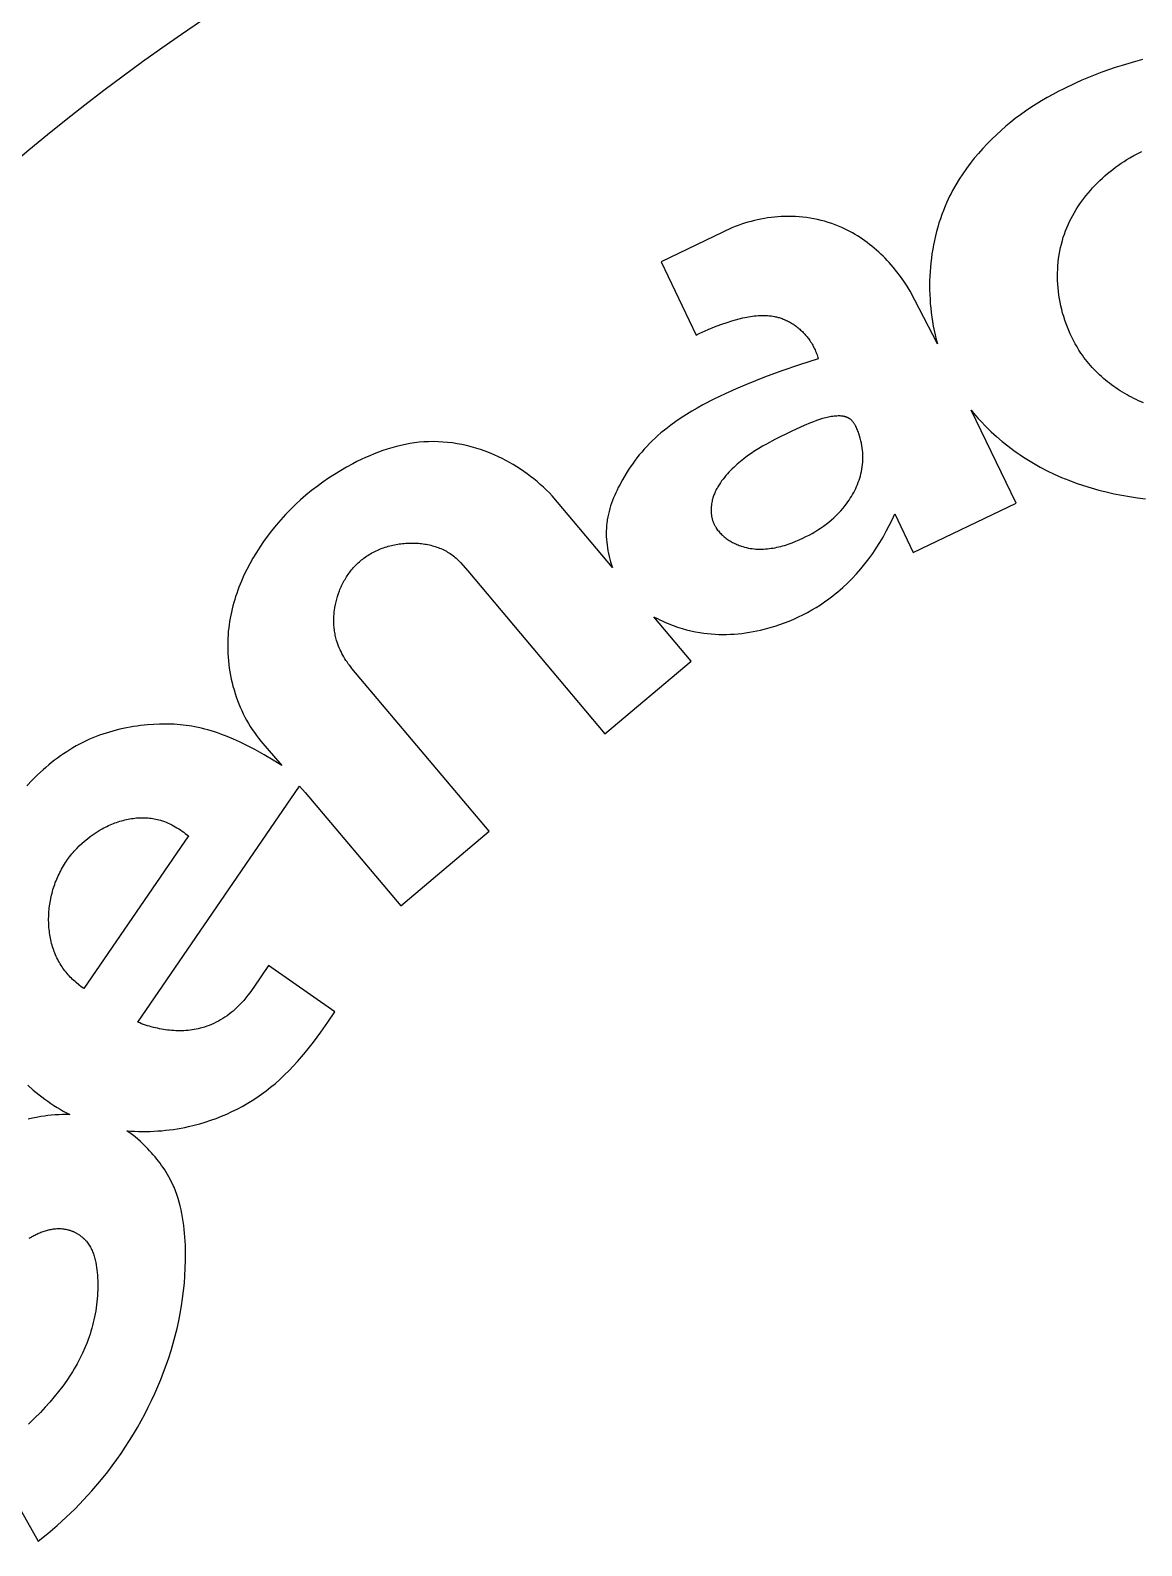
# Model space of a CAD drawing. Extents: x -2485 to -2143, y -68 to 535.
# Drawn here: x -2352.56 to -2328.76, y -15.67 to 16.78 of the extents above; entities that cross this region are included whole.
import ezdxf

# ---------------------------------------------------------------- set-up
doc = ezdxf.new("R2010")
doc.units = 0
doc.layers.add('Contorno', color=5, linetype='Continuous', true_color=0x0000ff)
doc.layers.add('Linha', color=1, linetype='Continuous')

msp = doc.modelspace()

# ---------------------------------------------------------------- linework, layer by layer
at = {"layer": 'Contorno'}
msp.add_arc((-2325.02, -18.785), 43, 90.6662, 269.3338, dxfattribs=at)
at = {"layer": 'Linha'}
for points in [[(-2328.739, 16.156), (-2328.886, 16.118), (-2329.033, 16.077), (-2329.178, 16.033), (-2329.323, 15.987), (-2329.468, 15.938), (-2329.611, 15.886), (-2329.754, 15.831), (-2329.895, 15.774), (-2330.036, 15.714), (-2330.176, 15.652), (-2330.422, 15.534), (-2330.543, 15.472), (-2330.663, 15.408), (-2330.782, 15.342), (-2330.9, 15.273), (-2331.016, 15.202), (-2331.131, 15.129), (-2331.243, 15.053), (-2331.354, 14.974), (-2331.463, 14.894), (-2331.562, 14.816), (-2331.663, 14.732), (-2331.767, 14.641), (-2331.868, 14.548), (-2331.968, 14.452), (-2332.065, 14.354), (-2332.16, 14.253), (-2332.252, 14.149), (-2332.341, 14.043), (-2332.427, 13.934), (-2332.51, 13.823), (-2332.59, 13.709), (-2332.665, 13.593), (-2332.737, 13.474), (-2332.806, 13.353), (-2332.838, 13.291), (-2332.87, 13.229), (-2332.9, 13.166), (-2332.929, 13.102), (-2332.967, 13.016), (-2333.003, 12.928), (-2333.036, 12.839), (-2333.068, 12.749), (-2333.098, 12.658), (-2333.125, 12.566), (-2333.151, 12.473), (-2333.174, 12.38), (-2333.196, 12.286), (-2333.215, 12.192), (-2333.233, 12.096), (-2333.248, 12.001), (-2333.261, 11.905), (-2333.273, 11.808), (-2333.282, 11.711), (-2333.289, 11.614), (-2333.295, 11.517), (-2333.298, 11.419), (-2333.299, 11.322), (-2333.298, 11.224), (-2333.295, 11.127), (-2333.29, 11.029), (-2333.284, 10.932), (-2333.275, 10.835), (-2333.264, 10.738), (-2333.251, 10.642), (-2333.236, 10.545), (-2333.219, 10.45), (-2333.2, 10.355), (-2333.179, 10.26), (-2333.156, 10.166), (-2333.132, 10.073), (-2333.715, 11.199), (-2333.78, 11.305), (-2333.849, 11.411), (-2333.922, 11.514), (-2333.999, 11.615), (-2334.08, 11.714), (-2334.121, 11.762), (-2334.164, 11.81), (-2334.207, 11.856), (-2334.251, 11.902), (-2334.296, 11.948), (-2334.342, 11.992), (-2334.389, 12.036), (-2334.436, 12.078), (-2334.484, 12.12), (-2334.533, 12.16), (-2334.583, 12.2), (-2334.633, 12.239), (-2334.685, 12.276), (-2334.736, 12.313), (-2334.789, 12.348), (-2334.842, 12.382), (-2334.896, 12.415), (-2334.951, 12.447), (-2335.006, 12.477), (-2335.062, 12.506), (-2335.119, 12.534), (-2335.176, 12.56), (-2335.249, 12.591), (-2335.322, 12.62), (-2335.396, 12.647), (-2335.471, 12.671), (-2335.547, 12.694), (-2335.623, 12.714), (-2335.699, 12.732), (-2335.777, 12.748), (-2335.854, 12.761), (-2335.932, 12.773), (-2336.011, 12.782), (-2336.089, 12.79), (-2336.168, 12.795), (-2336.247, 12.798), (-2336.326, 12.799), (-2336.405, 12.798), (-2336.477, 12.795), (-2336.55, 12.79), (-2336.622, 12.784), (-2336.695, 12.776), (-2336.767, 12.766), (-2336.838, 12.755), (-2336.91, 12.742), (-2336.981, 12.727), (-2337.052, 12.711), (-2337.122, 12.693), (-2337.192, 12.674), (-2337.261, 12.653), (-2337.33, 12.63), (-2337.398, 12.606), (-2337.466, 12.581), (-2337.533, 12.554), (-2339.048, 11.827), (-2338.295, 10.258), (-2338.232, 10.291), (-2338.168, 10.321), (-2338.104, 10.351), (-2338.039, 10.379), (-2337.906, 10.432), (-2337.771, 10.482), (-2337.615, 10.535), (-2337.536, 10.56), (-2337.456, 10.584), (-2337.376, 10.605), (-2337.296, 10.625), (-2337.215, 10.642), (-2337.174, 10.65), (-2337.134, 10.656), (-2337.094, 10.662), (-2337.053, 10.667), (-2337.013, 10.672), (-2336.973, 10.675), (-2336.932, 10.677), (-2336.892, 10.678), (-2336.853, 10.679), (-2336.813, 10.678), (-2336.773, 10.676), (-2336.734, 10.672), (-2336.695, 10.668), (-2336.656, 10.662), (-2336.617, 10.655), (-2336.598, 10.651), (-2336.578, 10.647), (-2336.559, 10.642), (-2336.54, 10.637), (-2336.521, 10.631), (-2336.502, 10.626), (-2336.479, 10.618), (-2336.457, 10.61), (-2336.434, 10.601), (-2336.411, 10.592), (-2336.389, 10.582), (-2336.367, 10.572), (-2336.345, 10.562), (-2336.323, 10.55), (-2336.301, 10.539), (-2336.28, 10.527), (-2336.259, 10.514), (-2336.238, 10.501), (-2336.217, 10.488), (-2336.196, 10.474), (-2336.176, 10.46), (-2336.156, 10.445), (-2336.136, 10.43), (-2336.117, 10.414), (-2336.098, 10.399), (-2336.079, 10.382), (-2336.06, 10.366), (-2336.042, 10.349), (-2336.024, 10.332), (-2336.007, 10.314), (-2335.989, 10.296), (-2335.972, 10.278), (-2335.956, 10.259), (-2335.94, 10.241), (-2335.924, 10.222), (-2335.909, 10.202), (-2335.894, 10.182), (-2335.879, 10.163), (-2335.863, 10.139), (-2335.847, 10.115), (-2335.831, 10.091), (-2335.817, 10.066), (-2335.802, 10.041), (-2335.789, 10.016), (-2335.776, 9.991), (-2335.763, 9.965), (-2335.751, 9.939), (-2335.74, 9.913), (-2335.729, 9.887), (-2335.719, 9.86), (-2335.709, 9.834), (-2335.699, 9.807), (-2335.691, 9.78), (-2335.683, 9.752), (-2336.087, 9.623), (-2336.465, 9.493), (-2336.835, 9.355), (-2337.218, 9.2), (-2337.444, 9.104), (-2337.678, 8.999), (-2337.916, 8.885), (-2338.154, 8.761), (-2338.273, 8.696), (-2338.391, 8.628), (-2338.507, 8.557), (-2338.622, 8.483), (-2338.734, 8.407), (-2338.844, 8.328), (-2338.951, 8.246), (-2339.054, 8.161), (-2339.117, 8.106), (-2339.179, 8.05), (-2339.239, 7.993), (-2339.298, 7.934), (-2339.355, 7.875), (-2339.41, 7.814), (-2339.464, 7.752), (-2339.517, 7.69), (-2339.568, 7.626), (-2339.617, 7.561), (-2339.664, 7.496), (-2339.71, 7.429), (-2339.754, 7.362), (-2339.797, 7.294), (-2339.877, 7.155), (-2339.936, 7.048), (-2339.965, 6.994), (-2339.992, 6.939), (-2340.018, 6.883), (-2340.043, 6.828), (-2340.067, 6.771), (-2340.089, 6.714), (-2340.11, 6.657), (-2340.13, 6.599), (-2340.148, 6.541), (-2340.164, 6.482), (-2340.178, 6.422), (-2340.191, 6.362), (-2340.202, 6.302), (-2340.206, 6.271), (-2340.21, 6.24), (-2340.216, 6.182), (-2340.22, 6.122), (-2340.223, 6.062), (-2340.223, 6.002), (-2340.222, 5.942), (-2340.219, 5.882), (-2340.214, 5.821), (-2340.207, 5.76), (-2340.199, 5.7), (-2340.188, 5.639), (-2340.177, 5.579), (-2340.163, 5.519), (-2340.148, 5.459), (-2340.131, 5.399), (-2340.113, 5.341), (-2340.093, 5.282), (-2341.379, 6.812), (-2341.441, 6.876), (-2341.505, 6.939), (-2341.569, 7.001), (-2341.636, 7.061), (-2341.703, 7.119), (-2341.772, 7.176), (-2341.843, 7.232), (-2341.914, 7.286), (-2341.987, 7.338), (-2342.062, 7.389), (-2342.137, 7.437), (-2342.214, 7.484), (-2342.292, 7.529), (-2342.371, 7.572), (-2342.451, 7.614), (-2342.533, 7.653), (-2342.627, 7.695), (-2342.722, 7.735), (-2342.819, 7.772), (-2342.916, 7.806), (-2343.015, 7.837), (-2343.114, 7.865), (-2343.214, 7.89), (-2343.315, 7.912), (-2343.416, 7.931), (-2343.518, 7.947), (-2343.62, 7.959), (-2343.722, 7.968), (-2343.825, 7.974), (-2343.927, 7.976), (-2344.029, 7.975), (-2344.08, 7.973), (-2344.131, 7.97), (-2344.23, 7.961), (-2344.329, 7.95), (-2344.427, 7.935), (-2344.525, 7.917), (-2344.622, 7.896), (-2344.719, 7.872), (-2344.816, 7.845), (-2344.912, 7.816), (-2345.007, 7.784), (-2345.101, 7.75), (-2345.195, 7.713), (-2345.288, 7.675), (-2345.38, 7.634), (-2345.472, 7.592), (-2345.562, 7.547), (-2345.652, 7.501), (-2345.785, 7.429), (-2345.917, 7.354), (-2346.046, 7.275), (-2346.172, 7.193), (-2346.296, 7.107), (-2346.418, 7.018), (-2346.537, 6.926), (-2346.654, 6.83), (-2346.768, 6.731), (-2346.879, 6.629), (-2346.988, 6.523), (-2347.093, 6.414), (-2347.195, 6.302), (-2347.295, 6.187), (-2347.391, 6.068), (-2347.484, 5.946), (-2347.565, 5.834), (-2347.643, 5.719), (-2347.717, 5.602), (-2347.789, 5.483), (-2347.857, 5.362), (-2347.921, 5.238), (-2347.982, 5.113), (-2348.038, 4.986), (-2348.09, 4.857), (-2348.114, 4.792), (-2348.138, 4.727), (-2348.16, 4.661), (-2348.18, 4.595), (-2348.2, 4.528), (-2348.218, 4.462), (-2348.235, 4.395), (-2348.251, 4.327), (-2348.265, 4.26), (-2348.278, 4.192), (-2348.29, 4.124), (-2348.3, 4.056), (-2348.309, 3.987), (-2348.317, 3.918), (-2348.323, 3.839), (-2348.328, 3.76), (-2348.331, 3.68), (-2348.331, 3.601), (-2348.33, 3.521), (-2348.327, 3.442), (-2348.323, 3.362), (-2348.316, 3.283), (-2348.307, 3.203), (-2348.297, 3.124), (-2348.284, 3.046), (-2348.27, 2.968), (-2348.254, 2.89), (-2348.236, 2.812), (-2348.217, 2.736), (-2348.195, 2.659), (-2348.172, 2.584), (-2348.147, 2.509), (-2348.121, 2.434), (-2348.092, 2.361), (-2348.062, 2.289), (-2348.03, 2.217), (-2347.997, 2.146), (-2347.962, 2.077), (-2347.925, 2.008), (-2347.886, 1.941), (-2347.846, 1.875), (-2347.804, 1.81), (-2347.76, 1.746), (-2347.715, 1.684), (-2347.668, 1.623), (-2347.62, 1.563), (-2347.168, 1.038), (-2347.358, 1.157), (-2347.551, 1.272), (-2347.747, 1.381), (-2347.946, 1.485), (-2348.077, 1.547), (-2348.209, 1.607), (-2348.343, 1.663), (-2348.479, 1.714), (-2348.547, 1.738), (-2348.615, 1.761), (-2348.684, 1.783), (-2348.754, 1.803), (-2348.823, 1.822), (-2348.893, 1.839), (-2348.964, 1.855), (-2349.034, 1.869), (-2349.097, 1.88), (-2349.159, 1.89), (-2349.222, 1.899), (-2349.285, 1.907), (-2349.348, 1.913), (-2349.411, 1.918), (-2349.474, 1.922), (-2349.537, 1.925), (-2349.665, 1.928), (-2349.792, 1.927), (-2349.919, 1.921), (-2350.046, 1.912), (-2350.121, 1.904), (-2350.197, 1.895), (-2350.272, 1.885), (-2350.347, 1.874), (-2350.421, 1.861), (-2350.496, 1.847), (-2350.57, 1.832), (-2350.644, 1.815), (-2350.717, 1.797), (-2350.791, 1.777), (-2350.863, 1.757), (-2350.936, 1.735), (-2351.008, 1.712), (-2351.079, 1.687), (-2351.15, 1.662), (-2351.22, 1.635), (-2351.293, 1.603), (-2351.365, 1.569), (-2351.436, 1.535), (-2351.506, 1.498), (-2351.575, 1.46), (-2351.644, 1.42), (-2351.712, 1.379), (-2351.779, 1.336), (-2351.845, 1.292), (-2351.91, 1.247), (-2351.974, 1.2), (-2352.038, 1.152), (-2352.101, 1.102), (-2352.163, 1.052), (-2352.224, 1), (-2352.284, 0.947), (-2352.402, 0.837), (-2352.517, 0.723), (-2352.629, 0.605)], [(-2328.719, 8.809), (-2328.77, 8.831), (-2328.822, 8.853), (-2328.872, 8.876), (-2328.923, 8.901), (-2328.973, 8.926), (-2329.022, 8.952), (-2329.071, 8.979), (-2329.12, 9.006), (-2329.168, 9.035), (-2329.216, 9.064), (-2329.262, 9.095), (-2329.309, 9.126), (-2329.355, 9.158), (-2329.4, 9.191), (-2329.444, 9.225), (-2329.488, 9.259), (-2329.532, 9.295), (-2329.574, 9.331), (-2329.616, 9.368), (-2329.657, 9.406), (-2329.698, 9.444), (-2329.737, 9.484), (-2329.776, 9.524), (-2329.814, 9.565), (-2329.852, 9.607), (-2329.888, 9.649), (-2329.924, 9.693), (-2329.959, 9.737), (-2329.993, 9.781), (-2330.026, 9.827), (-2330.058, 9.873), (-2330.101, 9.938), (-2330.142, 10.005), (-2330.181, 10.073), (-2330.218, 10.142), (-2330.254, 10.212), (-2330.288, 10.283), (-2330.319, 10.355), (-2330.349, 10.428), (-2330.377, 10.502), (-2330.403, 10.576), (-2330.427, 10.652), (-2330.45, 10.728), (-2330.47, 10.804), (-2330.488, 10.881), (-2330.504, 10.959), (-2330.518, 11.037), (-2330.53, 11.115), (-2330.54, 11.193), (-2330.548, 11.272), (-2330.554, 11.351), (-2330.558, 11.43), (-2330.56, 11.509), (-2330.559, 11.587), (-2330.556, 11.666), (-2330.552, 11.744), (-2330.545, 11.822), (-2330.535, 11.9), (-2330.524, 11.978), (-2330.51, 12.054), (-2330.494, 12.131), (-2330.476, 12.206), (-2330.456, 12.281), (-2330.435, 12.351), (-2330.411, 12.42), (-2330.386, 12.488), (-2330.359, 12.555), (-2330.33, 12.622), (-2330.3, 12.688), (-2330.267, 12.753), (-2330.233, 12.817), (-2330.197, 12.881), (-2330.16, 12.944), (-2330.121, 13.005), (-2330.08, 13.066), (-2330.038, 13.126), (-2329.995, 13.185), (-2329.95, 13.243), (-2329.904, 13.299), (-2329.856, 13.355), (-2329.807, 13.41), (-2329.757, 13.464), (-2329.705, 13.516), (-2329.653, 13.568), (-2329.599, 13.618), (-2329.544, 13.667), (-2329.489, 13.715), (-2329.432, 13.762), (-2329.374, 13.807), (-2329.315, 13.851), (-2329.256, 13.894), (-2329.195, 13.936), (-2329.134, 13.976), (-2329.073, 14.015), (-2329.01, 14.052), (-2328.925, 14.101), (-2328.839, 14.146), (-2328.752, 14.189)], [(-2351.983, -15.235), (-2351.789, -15.058), (-2351.6, -14.875), (-2351.417, -14.686), (-2351.239, -14.491), (-2351.067, -14.29), (-2350.901, -14.083), (-2350.803, -13.954), (-2350.707, -13.823), (-2350.614, -13.69), (-2350.523, -13.554), (-2350.434, -13.417), (-2350.348, -13.278), (-2350.265, -13.137), (-2350.185, -12.994), (-2350.107, -12.85), (-2350.032, -12.704), (-2349.961, -12.556), (-2349.892, -12.407), (-2349.826, -12.257), (-2349.763, -12.105), (-2349.703, -11.953), (-2349.647, -11.799), (-2349.594, -11.644), (-2349.544, -11.487), (-2349.498, -11.33), (-2349.455, -11.172), (-2349.416, -11.014), (-2349.38, -10.854), (-2349.348, -10.694), (-2349.32, -10.533), (-2349.296, -10.372), (-2349.275, -10.21), (-2349.259, -10.048), (-2349.246, -9.886), (-2349.238, -9.723), (-2349.233, -9.56), (-2349.233, -9.397), (-2349.237, -9.234), (-2349.246, -9.063), (-2349.253, -8.978), (-2349.261, -8.893), (-2349.271, -8.808), (-2349.282, -8.723), (-2349.295, -8.639), (-2349.31, -8.556), (-2349.328, -8.473), (-2349.347, -8.391), (-2349.368, -8.309), (-2349.392, -8.229), (-2349.419, -8.149), (-2349.448, -8.07), (-2349.479, -7.992), (-2349.496, -7.954), (-2349.513, -7.916), (-2349.538, -7.865), (-2349.564, -7.815), (-2349.591, -7.765), (-2349.62, -7.716), (-2349.649, -7.667), (-2349.68, -7.619), (-2349.712, -7.571), (-2349.745, -7.525), (-2349.779, -7.478), (-2349.813, -7.433), (-2349.849, -7.388), (-2349.886, -7.343), (-2349.924, -7.3), (-2349.963, -7.256), (-2350.002, -7.214), (-2350.043, -7.172), (-2350.093, -7.118), (-2350.145, -7.065), (-2350.199, -7.014), (-2350.254, -6.964), (-2350.311, -6.915), (-2350.369, -6.869), (-2350.398, -6.847), (-2350.428, -6.825), (-2350.459, -6.803), (-2350.49, -6.783), (-2350.407, -6.788), (-2350.324, -6.792), (-2350.241, -6.795), (-2350.158, -6.796), (-2350.075, -6.796), (-2349.991, -6.794), (-2349.908, -6.791), (-2349.825, -6.786), (-2349.742, -6.78), (-2349.66, -6.772), (-2349.577, -6.762), (-2349.494, -6.751), (-2349.412, -6.739), (-2349.33, -6.725), (-2349.248, -6.709), (-2349.167, -6.692), (-2349.047, -6.663), (-2348.929, -6.632), (-2348.811, -6.596), (-2348.695, -6.558), (-2348.579, -6.516), (-2348.465, -6.471), (-2348.352, -6.423), (-2348.24, -6.371), (-2348.13, -6.317), (-2348.022, -6.259), (-2347.915, -6.198), (-2347.81, -6.135), (-2347.707, -6.068), (-2347.606, -5.998), (-2347.507, -5.926), (-2347.411, -5.851), (-2347.309, -5.766), (-2347.209, -5.678), (-2347.112, -5.587), (-2347.017, -5.493), (-2346.925, -5.397), (-2346.835, -5.299), (-2346.747, -5.198), (-2346.661, -5.096), (-2346.578, -4.992), (-2346.496, -4.887), (-2346.337, -4.672), (-2346.185, -4.454), (-2346.037, -4.235), (-2347.46, -3.244), (-2347.771, -3.71), (-2347.854, -3.825), (-2347.897, -3.881), (-2347.942, -3.936), (-2347.988, -3.99), (-2348.035, -4.043), (-2348.084, -4.094), (-2348.134, -4.144), (-2348.174, -4.181), (-2348.216, -4.217), (-2348.258, -4.251), (-2348.301, -4.285), (-2348.345, -4.317), (-2348.39, -4.348), (-2348.435, -4.378), (-2348.482, -4.406), (-2348.529, -4.433), (-2348.578, -4.458), (-2348.626, -4.482), (-2348.676, -4.504), (-2348.726, -4.525), (-2348.777, -4.544), (-2348.829, -4.561), (-2348.881, -4.577), (-2348.923, -4.588), (-2348.965, -4.598), (-2349.008, -4.607), (-2349.05, -4.615), (-2349.093, -4.622), (-2349.137, -4.628), (-2349.18, -4.632), (-2349.224, -4.636), (-2349.267, -4.639), (-2349.311, -4.64), (-2349.355, -4.641), (-2349.399, -4.641), (-2349.443, -4.64), (-2349.487, -4.637), (-2349.531, -4.634), (-2349.575, -4.63), (-2349.619, -4.626), (-2349.663, -4.62), (-2349.707, -4.613), (-2349.75, -4.606), (-2349.794, -4.598), (-2349.837, -4.588), (-2349.88, -4.579), (-2349.923, -4.568), (-2349.966, -4.557), (-2350.008, -4.544), (-2350.05, -4.531), (-2350.091, -4.518), (-2350.133, -4.504), (-2350.174, -4.489), (-2350.214, -4.473), (-2350.254, -4.457), (-2346.791, 0.6), (-2346.673, 0.462), (-2344.626, -1.966), (-2342.73, -0.368), (-2345.67, 3.119), (-2345.697, 3.153), (-2345.723, 3.187), (-2345.748, 3.221), (-2345.773, 3.257), (-2345.797, 3.292), (-2345.82, 3.328), (-2345.842, 3.365), (-2345.864, 3.402), (-2345.884, 3.44), (-2345.904, 3.479), (-2345.922, 3.517), (-2345.94, 3.557), (-2345.956, 3.597), (-2345.971, 3.637), (-2345.986, 3.678), (-2345.998, 3.719), (-2346.006, 3.747), (-2346.014, 3.776), (-2346.02, 3.804), (-2346.027, 3.832), (-2346.032, 3.861), (-2346.037, 3.89), (-2346.042, 3.919), (-2346.046, 3.948), (-2346.049, 3.978), (-2346.052, 4.007), (-2346.054, 4.037), (-2346.056, 4.066), (-2346.057, 4.096), (-2346.058, 4.126), (-2346.058, 4.156), (-2346.058, 4.186), (-2346.057, 4.216), (-2346.055, 4.246), (-2346.053, 4.276), (-2346.05, 4.306), (-2346.047, 4.336), (-2346.044, 4.366), (-2346.035, 4.426), (-2346.024, 4.486), (-2346.011, 4.545), (-2345.996, 4.604), (-2345.979, 4.663), (-2345.959, 4.721), (-2345.938, 4.778), (-2345.927, 4.807), (-2345.915, 4.835), (-2345.903, 4.863), (-2345.89, 4.891), (-2345.877, 4.919), (-2345.863, 4.946), (-2345.848, 4.973), (-2345.834, 5), (-2345.818, 5.026), (-2345.803, 5.052), (-2345.786, 5.078), (-2345.77, 5.104), (-2345.753, 5.129), (-2345.735, 5.154), (-2345.717, 5.179), (-2345.698, 5.203), (-2345.679, 5.227), (-2345.66, 5.251), (-2345.64, 5.274), (-2345.619, 5.296), (-2345.598, 5.319), (-2345.577, 5.341), (-2345.555, 5.362), (-2345.533, 5.383), (-2345.51, 5.404), (-2345.487, 5.424), (-2345.463, 5.443), (-2345.439, 5.462), (-2345.412, 5.483), (-2345.385, 5.502), (-2345.357, 5.521), (-2345.329, 5.54), (-2345.3, 5.558), (-2345.271, 5.575), (-2345.241, 5.592), (-2345.211, 5.608), (-2345.18, 5.623), (-2345.15, 5.638), (-2345.118, 5.652), (-2345.087, 5.666), (-2345.055, 5.679), (-2345.023, 5.691), (-2344.991, 5.703), (-2344.958, 5.714), (-2344.925, 5.724), (-2344.892, 5.734), (-2344.859, 5.743), (-2344.825, 5.752), (-2344.791, 5.76), (-2344.757, 5.767), (-2344.723, 5.774), (-2344.689, 5.78), (-2344.655, 5.785), (-2344.621, 5.79), (-2344.587, 5.794), (-2344.552, 5.797), (-2344.518, 5.8), (-2344.484, 5.802), (-2344.449, 5.804), (-2344.415, 5.805), (-2344.381, 5.805), (-2344.346, 5.805), (-2344.312, 5.803), (-2344.278, 5.802), (-2344.244, 5.799), (-2344.21, 5.796), (-2344.177, 5.793), (-2344.143, 5.788), (-2344.11, 5.783), (-2344.077, 5.777), (-2344.044, 5.771), (-2344.012, 5.764), (-2343.98, 5.756), (-2343.948, 5.748), (-2343.916, 5.739), (-2343.885, 5.729), (-2343.854, 5.719), (-2343.823, 5.708), (-2343.793, 5.696), (-2343.763, 5.684), (-2343.733, 5.671), (-2343.704, 5.657), (-2343.676, 5.643), (-2343.647, 5.628), (-2343.62, 5.612), (-2343.593, 5.596), (-2343.566, 5.579), (-2343.54, 5.561), (-2343.514, 5.542), (-2343.49, 5.523), (-2343.465, 5.503), (-2343.441, 5.483), (-2343.424, 5.467), (-2343.407, 5.451), (-2343.375, 5.418), (-2343.343, 5.385), (-2343.19, 5.209), (-2340.251, 1.722), (-2338.406, 3.278), (-2339.203, 4.225), (-2339.18, 4.213), (-2339.129, 4.186), (-2339.077, 4.16), (-2339.024, 4.135), (-2338.972, 4.111), (-2338.88, 4.072), (-2338.788, 4.037), (-2338.695, 4.005), (-2338.601, 3.975), (-2338.506, 3.949), (-2338.411, 3.926), (-2338.315, 3.906), (-2338.218, 3.889), (-2338.137, 3.877), (-2338.056, 3.867), (-2337.975, 3.859), (-2337.893, 3.853), (-2337.811, 3.849), (-2337.73, 3.848), (-2337.648, 3.848), (-2337.566, 3.851), (-2337.484, 3.855), (-2337.402, 3.862), (-2337.32, 3.87), (-2337.239, 3.88), (-2337.158, 3.893), (-2337.078, 3.907), (-2336.998, 3.923), (-2336.918, 3.94), (-2336.814, 3.965), (-2336.711, 3.993), (-2336.608, 4.024), (-2336.506, 4.058), (-2336.405, 4.095), (-2336.305, 4.134), (-2336.205, 4.176), (-2336.107, 4.221), (-2336.01, 4.268), (-2335.915, 4.318), (-2335.821, 4.371), (-2335.728, 4.426), (-2335.637, 4.483), (-2335.548, 4.543), (-2335.46, 4.606), (-2335.374, 4.671), (-2335.32, 4.714), (-2335.266, 4.758), (-2335.213, 4.804), (-2335.16, 4.85), (-2335.058, 4.945), (-2334.96, 5.044), (-2334.865, 5.145), (-2334.773, 5.25), (-2334.684, 5.358), (-2334.6, 5.468), (-2334.518, 5.581), (-2334.44, 5.697), (-2334.366, 5.814), (-2334.295, 5.933), (-2334.227, 6.055), (-2334.163, 6.178), (-2334.103, 6.302), (-2334.046, 6.428), (-2333.649, 5.602), (-2331.445, 6.659), (-2332.409, 8.65), (-2332.359, 8.589), (-2332.308, 8.529), (-2332.256, 8.47), (-2332.203, 8.412), (-2332.093, 8.298), (-2331.979, 8.189), (-2331.863, 8.083), (-2331.743, 7.981), (-2331.62, 7.883), (-2331.495, 7.788), (-2331.427, 7.739), (-2331.358, 7.691), (-2331.289, 7.645), (-2331.219, 7.599), (-2331.076, 7.512), (-2330.93, 7.429), (-2330.781, 7.352), (-2330.63, 7.279), (-2330.476, 7.211), (-2330.32, 7.148), (-2330.162, 7.089), (-2330.002, 7.034), (-2329.841, 6.984), (-2329.678, 6.939), (-2329.514, 6.898), (-2329.349, 6.861), (-2329.183, 6.828), (-2329.016, 6.8), (-2328.846, 6.775), (-2328.676, 6.754)], [(-2351.465, -3.696), (-2351.52, -3.654), (-2351.573, -3.61), (-2351.6, -3.587), (-2351.626, -3.563), (-2351.651, -3.54), (-2351.676, -3.515), (-2351.701, -3.491), (-2351.725, -3.466), (-2351.748, -3.44), (-2351.771, -3.414), (-2351.793, -3.387), (-2351.815, -3.36), (-2351.837, -3.331), (-2351.858, -3.302), (-2351.879, -3.272), (-2351.898, -3.241), (-2351.917, -3.21), (-2351.936, -3.178), (-2351.954, -3.147), (-2351.97, -3.114), (-2351.987, -3.081), (-2352.002, -3.048), (-2352.017, -3.014), (-2352.031, -2.98), (-2352.044, -2.946), (-2352.057, -2.911), (-2352.069, -2.876), (-2352.08, -2.84), (-2352.091, -2.804), (-2352.101, -2.768), (-2352.11, -2.732), (-2352.118, -2.695), (-2352.126, -2.658), (-2352.133, -2.621), (-2352.14, -2.584), (-2352.145, -2.546), (-2352.15, -2.508), (-2352.154, -2.47), (-2352.158, -2.432), (-2352.161, -2.394), (-2352.163, -2.355), (-2352.164, -2.317), (-2352.165, -2.278), (-2352.165, -2.239), (-2352.164, -2.2), (-2352.163, -2.161), (-2352.161, -2.122), (-2352.158, -2.083), (-2352.155, -2.044), (-2352.151, -2.005), (-2352.141, -1.927), (-2352.128, -1.849), (-2352.112, -1.772), (-2352.103, -1.733), (-2352.093, -1.695), (-2352.083, -1.657), (-2352.072, -1.618), (-2352.061, -1.58), (-2352.048, -1.542), (-2352.035, -1.505), (-2352.022, -1.467), (-2352.007, -1.43), (-2351.992, -1.393), (-2351.977, -1.356), (-2351.96, -1.32), (-2351.943, -1.284), (-2351.925, -1.248), (-2351.907, -1.212), (-2351.888, -1.177), (-2351.868, -1.142), (-2351.848, -1.108), (-2351.827, -1.073), (-2351.805, -1.04), (-2351.783, -1.008), (-2351.761, -0.976), (-2351.738, -0.945), (-2351.715, -0.914), (-2351.691, -0.883), (-2351.667, -0.853), (-2351.642, -0.823), (-2351.616, -0.794), (-2351.564, -0.737), (-2351.509, -0.682), (-2351.453, -0.629), (-2351.395, -0.577), (-2351.336, -0.528), (-2351.274, -0.481), (-2351.212, -0.436), (-2351.148, -0.393), (-2351.083, -0.353), (-2351.017, -0.315), (-2350.984, -0.297), (-2350.95, -0.28), (-2350.917, -0.263), (-2350.882, -0.247), (-2350.848, -0.232), (-2350.814, -0.217), (-2350.779, -0.203), (-2350.745, -0.19), (-2350.71, -0.177), (-2350.675, -0.165), (-2350.64, -0.154), (-2350.605, -0.143), (-2350.57, -0.134), (-2350.534, -0.125), (-2350.499, -0.116), (-2350.464, -0.109), (-2350.428, -0.102), (-2350.393, -0.096), (-2350.357, -0.091), (-2350.322, -0.086), (-2350.287, -0.083), (-2350.251, -0.08), (-2350.216, -0.078), (-2350.181, -0.077), (-2350.146, -0.077), (-2350.111, -0.077), (-2350.076, -0.079), (-2350.041, -0.081), (-2350.006, -0.084), (-2349.972, -0.088), (-2349.937, -0.093), (-2349.903, -0.099), (-2349.869, -0.106), (-2349.835, -0.113), (-2349.802, -0.122), (-2349.768, -0.131), (-2349.728, -0.144), (-2349.687, -0.159), (-2349.647, -0.175), (-2349.608, -0.192), (-2349.569, -0.21), (-2349.53, -0.229), (-2349.492, -0.249), (-2349.454, -0.271), (-2349.417, -0.293), (-2349.38, -0.316), (-2349.344, -0.34), (-2349.308, -0.365), (-2349.273, -0.39), (-2349.238, -0.416), (-2349.17, -0.469), (-2351.408, -3.737), (-2351.465, -3.696)], [(-2352.612, -5.805), (-2352.493, -5.909), (-2352.371, -6.009), (-2352.308, -6.058), (-2352.245, -6.105), (-2352.181, -6.151), (-2352.116, -6.195), (-2352.051, -6.239), (-2351.985, -6.281), (-2351.918, -6.322), (-2351.851, -6.361), (-2351.783, -6.399), (-2351.714, -6.435), (-2351.792, -6.434), (-2351.87, -6.436), (-2351.947, -6.439), (-2352.025, -6.443), (-2352.102, -6.45), (-2352.179, -6.458), (-2352.256, -6.468), (-2352.332, -6.479), (-2352.423, -6.495), (-2352.513, -6.514), (-2352.602, -6.535)], [(-2352.58, -9.085), (-2352.556, -9.07), (-2352.532, -9.054), (-2352.506, -9.04), (-2352.485, -9.028), (-2352.464, -9.016), (-2352.442, -9.005), (-2352.419, -8.994), (-2352.397, -8.984), (-2352.374, -8.973), (-2352.352, -8.964), (-2352.329, -8.954), (-2352.305, -8.946), (-2352.282, -8.937), (-2352.258, -8.929), (-2352.235, -8.922), (-2352.211, -8.915), (-2352.187, -8.909), (-2352.163, -8.903), (-2352.139, -8.898), (-2352.114, -8.893), (-2352.09, -8.889), (-2352.066, -8.885), (-2352.041, -8.882), (-2352.017, -8.88), (-2351.993, -8.878), (-2351.968, -8.877), (-2351.944, -8.877), (-2351.92, -8.877), (-2351.896, -8.878), (-2351.871, -8.88), (-2351.847, -8.883), (-2351.823, -8.886), (-2351.8, -8.89), (-2351.776, -8.895), (-2351.752, -8.9), (-2351.739, -8.904), (-2351.725, -8.908), (-2351.712, -8.912), (-2351.699, -8.916), (-2351.685, -8.921), (-2351.672, -8.926), (-2351.659, -8.931), (-2351.646, -8.936), (-2351.633, -8.942), (-2351.62, -8.948), (-2351.608, -8.954), (-2351.595, -8.96), (-2351.583, -8.967), (-2351.57, -8.974), (-2351.558, -8.981), (-2351.546, -8.988), (-2351.534, -8.995), (-2351.522, -9.003), (-2351.51, -9.011), (-2351.499, -9.019), (-2351.487, -9.027), (-2351.476, -9.036), (-2351.465, -9.044), (-2351.454, -9.053), (-2351.443, -9.062), (-2351.433, -9.071), (-2351.423, -9.08), (-2351.412, -9.09), (-2351.402, -9.1), (-2351.393, -9.109), (-2351.383, -9.119), (-2351.374, -9.13), (-2351.365, -9.139), (-2351.357, -9.149), (-2351.34, -9.169), (-2351.325, -9.19), (-2351.31, -9.211), (-2351.296, -9.233), (-2351.282, -9.255), (-2351.269, -9.277), (-2351.257, -9.3), (-2351.246, -9.323), (-2351.235, -9.347), (-2351.225, -9.371), (-2351.215, -9.395), (-2351.206, -9.42), (-2351.197, -9.445), (-2351.189, -9.47), (-2351.181, -9.495), (-2351.174, -9.521), (-2351.168, -9.547), (-2351.162, -9.573), (-2351.156, -9.6), (-2351.146, -9.653), (-2351.138, -9.707), (-2351.131, -9.761), (-2351.125, -9.816), (-2351.121, -9.871), (-2351.117, -9.926), (-2351.115, -9.992), (-2351.113, -10.058), (-2351.113, -10.123), (-2351.114, -10.188), (-2351.117, -10.254), (-2351.121, -10.318), (-2351.126, -10.383), (-2351.132, -10.447), (-2351.139, -10.511), (-2351.148, -10.575), (-2351.158, -10.639), (-2351.169, -10.702), (-2351.181, -10.764), (-2351.195, -10.827), (-2351.209, -10.889), (-2351.225, -10.951), (-2351.242, -11.012), (-2351.26, -11.073), (-2351.279, -11.134), (-2351.299, -11.194), (-2351.32, -11.254), (-2351.342, -11.313), (-2351.389, -11.431), (-2351.441, -11.546), (-2351.496, -11.66), (-2351.555, -11.772), (-2351.617, -11.882), (-2351.655, -11.945), (-2351.694, -12.007), (-2351.776, -12.13), (-2351.862, -12.25), (-2351.951, -12.367), (-2352.044, -12.482), (-2352.14, -12.594), (-2352.239, -12.704), (-2352.34, -12.812), (-2352.466, -12.939), (-2352.595, -13.063)], [(-2353.433, -13.727), (-2352.388, -15.57), (-2352.183, -15.406), (-2351.983, -15.235)]]:
    msp.add_lwpolyline(points, dxfattribs=at)
msp.add_open_spline([(-2336.977, 5.674), (-2336.977, 5.674), (-2337.018, 5.676), (-2337.018, 5.676), (-2337.018, 5.676), (-2337.059, 5.679), (-2337.059, 5.679), (-2337.059, 5.679), (-2337.099, 5.684), (-2337.099, 5.684), (-2337.099, 5.684), (-2337.14, 5.69), (-2337.14, 5.69), (-2337.14, 5.69), (-2337.18, 5.697), (-2337.18, 5.697), (-2337.18, 5.697), (-2337.221, 5.706), (-2337.221, 5.706), (-2337.221, 5.706), (-2337.261, 5.716), (-2337.261, 5.716), (-2337.261, 5.716), (-2337.301, 5.728), (-2337.301, 5.728), (-2337.301, 5.728), (-2337.326, 5.736), (-2337.326, 5.736), (-2337.326, 5.736), (-2337.351, 5.744), (-2337.351, 5.744), (-2337.351, 5.744), (-2337.375, 5.753), (-2337.375, 5.753), (-2337.375, 5.753), (-2337.4, 5.763), (-2337.4, 5.763), (-2337.4, 5.763), (-2337.425, 5.773), (-2337.425, 5.773), (-2337.425, 5.773), (-2337.449, 5.784), (-2337.449, 5.784), (-2337.449, 5.784), (-2337.473, 5.795), (-2337.473, 5.795), (-2337.473, 5.795), (-2337.497, 5.807), (-2337.497, 5.807), (-2337.497, 5.807), (-2337.52, 5.819), (-2337.52, 5.819), (-2337.52, 5.819), (-2337.543, 5.832), (-2337.543, 5.832), (-2337.543, 5.832), (-2337.566, 5.846), (-2337.566, 5.846), (-2337.566, 5.846), (-2337.589, 5.859), (-2337.589, 5.859), (-2337.589, 5.859), (-2337.611, 5.874), (-2337.611, 5.874), (-2337.611, 5.874), (-2337.633, 5.889), (-2337.633, 5.889), (-2337.633, 5.889), (-2337.654, 5.904), (-2337.654, 5.904), (-2337.654, 5.904), (-2337.675, 5.92), (-2337.675, 5.92), (-2337.675, 5.92), (-2337.695, 5.936), (-2337.695, 5.936), (-2337.695, 5.936), (-2337.715, 5.953), (-2337.715, 5.953), (-2337.715, 5.953), (-2337.734, 5.97), (-2337.734, 5.97), (-2337.734, 5.97), (-2337.753, 5.988), (-2337.753, 5.988), (-2337.753, 5.988), (-2337.771, 6.006), (-2337.771, 6.006), (-2337.771, 6.006), (-2337.789, 6.025), (-2337.789, 6.025), (-2337.789, 6.025), (-2337.806, 6.044), (-2337.806, 6.044), (-2337.806, 6.044), (-2337.822, 6.063), (-2337.822, 6.063), (-2337.822, 6.063), (-2337.838, 6.083), (-2337.838, 6.083), (-2337.838, 6.083), (-2337.852, 6.104), (-2337.852, 6.104), (-2337.852, 6.104), (-2337.867, 6.124), (-2337.867, 6.124), (-2337.867, 6.124), (-2337.873, 6.135), (-2337.873, 6.135), (-2337.873, 6.135), (-2337.88, 6.145), (-2337.88, 6.145), (-2337.88, 6.145), (-2337.886, 6.156), (-2337.886, 6.156), (-2337.886, 6.156), (-2337.892, 6.167), (-2337.892, 6.167), (-2337.892, 6.167), (-2337.898, 6.178), (-2337.898, 6.178), (-2337.898, 6.178), (-2337.904, 6.189), (-2337.904, 6.189), (-2337.904, 6.189), (-2337.91, 6.2), (-2337.91, 6.2), (-2337.91, 6.2), (-2337.915, 6.211), (-2337.915, 6.211), (-2337.915, 6.211), (-2337.92, 6.223), (-2337.92, 6.223), (-2337.92, 6.223), (-2337.925, 6.234), (-2337.925, 6.234), (-2337.925, 6.234), (-2337.931, 6.248), (-2337.931, 6.248), (-2337.931, 6.248), (-2337.936, 6.261), (-2337.936, 6.261), (-2337.936, 6.261), (-2337.941, 6.275), (-2337.941, 6.275), (-2337.941, 6.275), (-2337.945, 6.289), (-2337.945, 6.289), (-2337.945, 6.289), (-2337.949, 6.303), (-2337.949, 6.303), (-2337.949, 6.303), (-2337.953, 6.317), (-2337.953, 6.317), (-2337.953, 6.317), (-2337.957, 6.332), (-2337.957, 6.332), (-2337.957, 6.332), (-2337.96, 6.346), (-2337.96, 6.346), (-2337.96, 6.346), (-2337.963, 6.36), (-2337.963, 6.36), (-2337.963, 6.36), (-2337.966, 6.375), (-2337.966, 6.375), (-2337.966, 6.375), (-2337.969, 6.389), (-2337.969, 6.389), (-2337.969, 6.389), (-2337.971, 6.404), (-2337.971, 6.404), (-2337.971, 6.404), (-2337.973, 6.419), (-2337.973, 6.419), (-2337.973, 6.419), (-2337.974, 6.433), (-2337.974, 6.433), (-2337.974, 6.433), (-2337.976, 6.448), (-2337.976, 6.448), (-2337.976, 6.448), (-2337.977, 6.463), (-2337.977, 6.463), (-2337.977, 6.463), (-2337.978, 6.478), (-2337.978, 6.478), (-2337.978, 6.478), (-2337.978, 6.493), (-2337.978, 6.493), (-2337.978, 6.493), (-2337.978, 6.508), (-2337.978, 6.508), (-2337.978, 6.508), (-2337.978, 6.523), (-2337.978, 6.523), (-2337.978, 6.523), (-2337.978, 6.538), (-2337.978, 6.538), (-2337.978, 6.538), (-2337.978, 6.552), (-2337.978, 6.552), (-2337.978, 6.552), (-2337.976, 6.582), (-2337.976, 6.582), (-2337.976, 6.582), (-2337.973, 6.612), (-2337.973, 6.612), (-2337.973, 6.612), (-2337.969, 6.642), (-2337.969, 6.642), (-2337.969, 6.642), (-2337.964, 6.671), (-2337.964, 6.671), (-2337.964, 6.671), (-2337.958, 6.701), (-2337.958, 6.701), (-2337.958, 6.701), (-2337.952, 6.724), (-2337.952, 6.724), (-2337.952, 6.724), (-2337.946, 6.747), (-2337.946, 6.747), (-2337.946, 6.747), (-2337.94, 6.77), (-2337.94, 6.77), (-2337.94, 6.77), (-2337.933, 6.793), (-2337.933, 6.793), (-2337.933, 6.793), (-2337.925, 6.815), (-2337.925, 6.815), (-2337.925, 6.815), (-2337.916, 6.838), (-2337.916, 6.838), (-2337.916, 6.838), (-2337.908, 6.86), (-2337.908, 6.86), (-2337.908, 6.86), (-2337.898, 6.882), (-2337.898, 6.882), (-2337.898, 6.882), (-2337.888, 6.904), (-2337.888, 6.904), (-2337.888, 6.904), (-2337.878, 6.926), (-2337.878, 6.926), (-2337.878, 6.926), (-2337.867, 6.948), (-2337.867, 6.948), (-2337.867, 6.948), (-2337.856, 6.969), (-2337.856, 6.969), (-2337.856, 6.969), (-2337.844, 6.99), (-2337.844, 6.99), (-2337.844, 6.99), (-2337.832, 7.011), (-2337.832, 7.011), (-2337.832, 7.011), (-2337.82, 7.032), (-2337.82, 7.032), (-2337.82, 7.032), (-2337.807, 7.053), (-2337.807, 7.053), (-2337.807, 7.053), (-2337.78, 7.093), (-2337.78, 7.093), (-2337.78, 7.093), (-2337.752, 7.133), (-2337.752, 7.133), (-2337.752, 7.133), (-2337.722, 7.173), (-2337.722, 7.173), (-2337.722, 7.173), (-2337.692, 7.211), (-2337.692, 7.211), (-2337.692, 7.211), (-2337.66, 7.249), (-2337.66, 7.249), (-2337.66, 7.249), (-2337.628, 7.286), (-2337.628, 7.286), (-2337.628, 7.286), (-2337.595, 7.322), (-2337.595, 7.322), (-2337.595, 7.322), (-2337.561, 7.357), (-2337.561, 7.357), (-2337.561, 7.357), (-2337.527, 7.391), (-2337.527, 7.391), (-2337.527, 7.391), (-2337.492, 7.425), (-2337.492, 7.425), (-2337.492, 7.425), (-2337.457, 7.458), (-2337.457, 7.458), (-2337.457, 7.458), (-2337.421, 7.49), (-2337.421, 7.49), (-2337.421, 7.49), (-2337.349, 7.552), (-2337.349, 7.552), (-2337.349, 7.552), (-2337.274, 7.611), (-2337.274, 7.611), (-2337.274, 7.611), (-2337.198, 7.669), (-2337.198, 7.669), (-2337.198, 7.669), (-2337.119, 7.723), (-2337.119, 7.723), (-2337.119, 7.723), (-2337.04, 7.776), (-2337.04, 7.776), (-2337.04, 7.776), (-2336.958, 7.827), (-2336.958, 7.827), (-2336.958, 7.827), (-2336.875, 7.877), (-2336.875, 7.877), (-2336.875, 7.877), (-2336.79, 7.925), (-2336.79, 7.925), (-2336.79, 7.925), (-2336.615, 8.018), (-2336.615, 8.018), (-2336.615, 8.018), (-2336.246, 8.199), (-2336.246, 8.199), (-2336.246, 8.199), (-2335.984, 8.32), (-2335.984, 8.32), (-2335.984, 8.32), (-2335.852, 8.376), (-2335.852, 8.376), (-2335.852, 8.376), (-2335.786, 8.402), (-2335.786, 8.402), (-2335.786, 8.402), (-2335.72, 8.426), (-2335.72, 8.426), (-2335.72, 8.426), (-2335.655, 8.448), (-2335.655, 8.448), (-2335.655, 8.448), (-2335.591, 8.468), (-2335.591, 8.468), (-2335.591, 8.468), (-2335.559, 8.477), (-2335.559, 8.477), (-2335.559, 8.477), (-2335.528, 8.486), (-2335.528, 8.486), (-2335.528, 8.486), (-2335.496, 8.493), (-2335.496, 8.493), (-2335.496, 8.493), (-2335.465, 8.5), (-2335.465, 8.5), (-2335.465, 8.5), (-2335.434, 8.506), (-2335.434, 8.506), (-2335.434, 8.506), (-2335.404, 8.512), (-2335.404, 8.512), (-2335.404, 8.512), (-2335.374, 8.516), (-2335.374, 8.516), (-2335.374, 8.516), (-2335.344, 8.52), (-2335.344, 8.52), (-2335.344, 8.52), (-2335.314, 8.523), (-2335.314, 8.523), (-2335.314, 8.523), (-2335.285, 8.524), (-2335.285, 8.524), (-2335.285, 8.524), (-2335.257, 8.525), (-2335.257, 8.525), (-2335.257, 8.525), (-2335.242, 8.525), (-2335.242, 8.525), (-2335.242, 8.525), (-2335.228, 8.525), (-2335.228, 8.525), (-2335.228, 8.525), (-2335.212, 8.525), (-2335.212, 8.525), (-2335.212, 8.525), (-2335.195, 8.524), (-2335.195, 8.524), (-2335.195, 8.524), (-2335.179, 8.522), (-2335.179, 8.522), (-2335.179, 8.522), (-2335.163, 8.52), (-2335.163, 8.52), (-2335.163, 8.52), (-2335.147, 8.518), (-2335.147, 8.518), (-2335.147, 8.518), (-2335.139, 8.517), (-2335.139, 8.517), (-2335.139, 8.517), (-2335.131, 8.515), (-2335.131, 8.515), (-2335.131, 8.515), (-2335.123, 8.514), (-2335.123, 8.514), (-2335.123, 8.514), (-2335.115, 8.512), (-2335.115, 8.512), (-2335.115, 8.512), (-2335.108, 8.51), (-2335.108, 8.51), (-2335.108, 8.51), (-2335.1, 8.508), (-2335.1, 8.508), (-2335.1, 8.508), (-2335.093, 8.505), (-2335.093, 8.505), (-2335.093, 8.505), (-2335.085, 8.503), (-2335.085, 8.503), (-2335.085, 8.503), (-2335.078, 8.5), (-2335.078, 8.5), (-2335.078, 8.5), (-2335.07, 8.497), (-2335.07, 8.497), (-2335.07, 8.497), (-2335.063, 8.495), (-2335.063, 8.495), (-2335.063, 8.495), (-2335.056, 8.491), (-2335.056, 8.491), (-2335.056, 8.491), (-2335.049, 8.488), (-2335.049, 8.488), (-2335.049, 8.488), (-2335.042, 8.485), (-2335.042, 8.485), (-2335.042, 8.485), (-2335.035, 8.481), (-2335.035, 8.481), (-2335.035, 8.481), (-2335.028, 8.477), (-2335.028, 8.477), (-2335.028, 8.477), (-2335.021, 8.473), (-2335.021, 8.473), (-2335.021, 8.473), (-2335.015, 8.468), (-2335.015, 8.468), (-2335.015, 8.468), (-2335.008, 8.464), (-2335.008, 8.464), (-2335.008, 8.464), (-2335.001, 8.459), (-2335.001, 8.459), (-2335.001, 8.459), (-2334.995, 8.454), (-2334.995, 8.454), (-2334.995, 8.454), (-2334.989, 8.449), (-2334.989, 8.449), (-2334.989, 8.449), (-2334.985, 8.445), (-2334.981, 8.442), (-2334.981, 8.442), (-2334.973, 8.435), (-2334.973, 8.435), (-2334.973, 8.435), (-2334.965, 8.427), (-2334.965, 8.427), (-2334.965, 8.427), (-2334.957, 8.419), (-2334.957, 8.419), (-2334.957, 8.419), (-2334.95, 8.41), (-2334.95, 8.41), (-2334.95, 8.41), (-2334.942, 8.401), (-2334.942, 8.401), (-2334.942, 8.401), (-2334.935, 8.392), (-2334.935, 8.392), (-2334.935, 8.392), (-2334.928, 8.383), (-2334.928, 8.383), (-2334.928, 8.383), (-2334.921, 8.373), (-2334.921, 8.373), (-2334.921, 8.373), (-2334.914, 8.363), (-2334.914, 8.363), (-2334.914, 8.363), (-2334.908, 8.353), (-2334.908, 8.353), (-2334.908, 8.353), (-2334.901, 8.343), (-2334.901, 8.343), (-2334.901, 8.343), (-2334.895, 8.332), (-2334.895, 8.332), (-2334.895, 8.332), (-2334.889, 8.321), (-2334.889, 8.321), (-2334.889, 8.321), (-2334.877, 8.299), (-2334.877, 8.299), (-2334.877, 8.299), (-2334.865, 8.275), (-2334.865, 8.275), (-2334.865, 8.275), (-2334.854, 8.251), (-2334.854, 8.251), (-2334.854, 8.251), (-2334.844, 8.227), (-2334.844, 8.227), (-2334.844, 8.227), (-2334.834, 8.202), (-2334.834, 8.202), (-2334.834, 8.202), (-2334.824, 8.177), (-2334.824, 8.177), (-2334.824, 8.177), (-2334.815, 8.151), (-2334.815, 8.151), (-2334.815, 8.151), (-2334.798, 8.099), (-2334.798, 8.099), (-2334.798, 8.099), (-2334.784, 8.048), (-2334.784, 8.048), (-2334.784, 8.048), (-2334.771, 7.996), (-2334.771, 7.996), (-2334.771, 7.996), (-2334.759, 7.945), (-2334.759, 7.945), (-2334.759, 7.945), (-2334.75, 7.894), (-2334.75, 7.894), (-2334.75, 7.894), (-2334.742, 7.842), (-2334.742, 7.842), (-2334.742, 7.842), (-2334.736, 7.791), (-2334.736, 7.791), (-2334.736, 7.791), (-2334.732, 7.74), (-2334.732, 7.74), (-2334.732, 7.74), (-2334.73, 7.689), (-2334.73, 7.689), (-2334.73, 7.689), (-2334.729, 7.638), (-2334.729, 7.638), (-2334.729, 7.638), (-2334.73, 7.587), (-2334.73, 7.587), (-2334.73, 7.587), (-2334.732, 7.537), (-2334.732, 7.537), (-2334.732, 7.537), (-2334.736, 7.486), (-2334.736, 7.486), (-2334.736, 7.486), (-2334.742, 7.436), (-2334.742, 7.436), (-2334.742, 7.436), (-2334.75, 7.387), (-2334.75, 7.387), (-2334.75, 7.387), (-2334.759, 7.337), (-2334.759, 7.337), (-2334.759, 7.337), (-2334.77, 7.288), (-2334.77, 7.288), (-2334.77, 7.288), (-2334.782, 7.242), (-2334.782, 7.242), (-2334.782, 7.242), (-2334.795, 7.196), (-2334.795, 7.196), (-2334.795, 7.196), (-2334.81, 7.151), (-2334.81, 7.151), (-2334.81, 7.151), (-2334.826, 7.106), (-2334.826, 7.106), (-2334.826, 7.106), (-2334.843, 7.061), (-2334.843, 7.061), (-2334.843, 7.061), (-2334.862, 7.017), (-2334.862, 7.017), (-2334.862, 7.017), (-2334.881, 6.974), (-2334.881, 6.974), (-2334.881, 6.974), (-2334.902, 6.931), (-2334.902, 6.931), (-2334.902, 6.931), (-2334.924, 6.888), (-2334.924, 6.888), (-2334.924, 6.888), (-2334.947, 6.846), (-2334.947, 6.846), (-2334.947, 6.846), (-2334.971, 6.804), (-2334.971, 6.804), (-2334.971, 6.804), (-2334.997, 6.764), (-2334.997, 6.764), (-2334.997, 6.764), (-2335.023, 6.723), (-2335.023, 6.723), (-2335.023, 6.723), (-2335.05, 6.684), (-2335.05, 6.684), (-2335.05, 6.684), (-2335.078, 6.645), (-2335.078, 6.645), (-2335.078, 6.645), (-2335.107, 6.607), (-2335.107, 6.607), (-2335.107, 6.607), (-2335.129, 6.579), (-2335.129, 6.579), (-2335.129, 6.579), (-2335.152, 6.551), (-2335.152, 6.551), (-2335.152, 6.551), (-2335.199, 6.497), (-2335.199, 6.497), (-2335.199, 6.497), (-2335.247, 6.445), (-2335.247, 6.445), (-2335.247, 6.445), (-2335.298, 6.394), (-2335.298, 6.394), (-2335.298, 6.394), (-2335.35, 6.345), (-2335.35, 6.345), (-2335.35, 6.345), (-2335.403, 6.298), (-2335.403, 6.298), (-2335.403, 6.298), (-2335.458, 6.252), (-2335.458, 6.252), (-2335.458, 6.252), (-2335.515, 6.208), (-2335.515, 6.208), (-2335.515, 6.208), (-2335.573, 6.166), (-2335.573, 6.166), (-2335.573, 6.166), (-2335.632, 6.125), (-2335.632, 6.125), (-2335.632, 6.125), (-2335.693, 6.085), (-2335.693, 6.085), (-2335.693, 6.085), (-2335.754, 6.047), (-2335.754, 6.047), (-2335.754, 6.047), (-2335.817, 6.011), (-2335.817, 6.011), (-2335.817, 6.011), (-2335.881, 5.975), (-2335.881, 5.975), (-2335.881, 5.975), (-2335.946, 5.942), (-2335.946, 5.942), (-2335.946, 5.942), (-2336.012, 5.909), (-2336.012, 5.909), (-2336.012, 5.909), (-2336.089, 5.874), (-2336.089, 5.874), (-2336.089, 5.874), (-2336.167, 5.841), (-2336.167, 5.841), (-2336.167, 5.841), (-2336.245, 5.809), (-2336.245, 5.809), (-2336.245, 5.809), (-2336.325, 5.781), (-2336.325, 5.781), (-2336.325, 5.781), (-2336.365, 5.768), (-2336.365, 5.768), (-2336.365, 5.768), (-2336.405, 5.755), (-2336.405, 5.755), (-2336.405, 5.755), (-2336.446, 5.743), (-2336.446, 5.743), (-2336.446, 5.743), (-2336.486, 5.732), (-2336.486, 5.732), (-2336.486, 5.732), (-2336.527, 5.722), (-2336.527, 5.722), (-2336.527, 5.722), (-2336.567, 5.713), (-2336.567, 5.713), (-2336.567, 5.713), (-2336.608, 5.705), (-2336.608, 5.705), (-2336.608, 5.705), (-2336.649, 5.697), (-2336.649, 5.697), (-2336.649, 5.697), (-2336.69, 5.691), (-2336.69, 5.691), (-2336.69, 5.691), (-2336.731, 5.685), (-2336.731, 5.685), (-2336.731, 5.685), (-2336.772, 5.68), (-2336.772, 5.68), (-2336.772, 5.68), (-2336.813, 5.677), (-2336.813, 5.677), (-2336.813, 5.677), (-2336.854, 5.674), (-2336.854, 5.674), (-2336.854, 5.674), (-2336.895, 5.673), (-2336.895, 5.673), (-2336.895, 5.673), (-2336.936, 5.673), (-2336.936, 5.673), (-2336.936, 5.673), (-2336.977, 5.674), (-2336.977, 5.674)], degree=3, knots=[0, 0, 0, 0, 1, 1, 1, 2, 2, 2, 3, 3, 3, 4, 4, 4, 5, 5, 5, 6, 6, 6, 7, 7, 7, 8, 8, 8, 9, 9, 9, 10, 10, 10, 11, 11, 11, 12, 12, 12, 13, 13, 13, 14, 14, 14, 15, 15, 15, 16, 16, 16, 17, 17, 17, 18, 18, 18, 19, 19, 19, 20, 20, 20, 21, 21, 21, 22, 22, 22, 23, 23, 23, 24, 24, 24, 25, 25, 25, 26, 26, 26, 27, 27, 27, 28, 28, 28, 29, 29, 29, 30, 30, 30, 31, 31, 31, 32, 32, 32, 33, 33, 33, 34, 34, 34, 35, 35, 35, 36, 36, 36, 37, 37, 37, 38, 38, 38, 39, 39, 39, 40, 40, 40, 41, 41, 41, 42, 42, 42, 43, 43, 43, 44, 44, 44, 45, 45, 45, 46, 46, 46, 47, 47, 47, 48, 48, 48, 49, 49, 49, 50, 50, 50, 51, 51, 51, 52, 52, 52, 53, 53, 53, 54, 54, 54, 55, 55, 55, 56, 56, 56, 57, 57, 57, 58, 58, 58, 59, 59, 59, 60, 60, 60, 61, 61, 61, 62, 62, 62, 63, 63, 63, 64, 64, 64, 65, 65, 65, 66, 66, 66, 67, 67, 67, 68, 68, 68, 69, 69, 69, 70, 70, 70, 71, 71, 71, 72, 72, 72, 73, 73, 73, 74, 74, 74, 75, 75, 75, 76, 76, 76, 77, 77, 77, 78, 78, 78, 79, 79, 79, 80, 80, 80, 81, 81, 81, 82, 82, 82, 83, 83, 83, 84, 84, 84, 85, 85, 85, 86, 86, 86, 87, 87, 87, 88, 88, 88, 89, 89, 89, 90, 90, 90, 91, 91, 91, 92, 92, 92, 93, 93, 93, 94, 94, 94, 95, 95, 95, 96, 96, 96, 97, 97, 97, 98, 98, 98, 99, 99, 99, 100, 100, 100, 101, 101, 101, 102, 102, 102, 103, 103, 103, 104, 104, 104, 105, 105, 105, 106, 106, 106, 107, 107, 107, 108, 108, 108, 109, 109, 109, 110, 110, 110, 111, 111, 111, 112, 112, 112, 113, 113, 113, 114, 114, 114, 115, 115, 115, 116, 116, 116, 117, 117, 117, 118, 118, 118, 119, 119, 119, 120, 120, 120, 121, 121, 121, 122, 122, 122, 123, 123, 123, 124, 124, 124, 125, 125, 125, 126, 126, 126, 127, 127, 127, 128, 128, 128, 129, 129, 129, 130, 130, 130, 131, 131, 131, 132, 132, 132, 133, 133, 133, 134, 134, 134, 135, 135, 135, 136, 136, 136, 137, 137, 137, 138, 138, 138, 139, 139, 139, 140, 140, 140, 141, 141, 141, 142, 142, 142, 143, 143, 143, 144, 144, 144, 145, 145, 145, 146, 146, 146, 147, 147, 147, 148, 148, 148, 149, 149, 149, 150, 150, 150, 151, 151, 151, 152, 152, 152, 153, 153, 153, 154, 154, 154, 155, 155, 155, 156, 156, 156, 157, 157, 157, 158, 158, 158, 159, 159, 159, 160, 160, 160, 161, 161, 161, 162, 162, 162, 163, 163, 163, 164, 164, 164, 165, 165, 165, 166, 166, 166, 167, 167, 167, 168, 168, 168, 169, 169, 169, 170, 170, 170, 171, 171, 171, 172, 172, 172, 173, 173, 173, 174, 174, 174, 175, 175, 175, 176, 176, 176, 177, 177, 177, 178, 178, 178, 179, 179, 179, 180, 180, 180, 181, 181, 181, 182, 182, 182, 183, 183, 183, 184, 184, 184, 185, 185, 185, 186, 186, 186, 187, 187, 187, 188, 188, 188, 189, 189, 189, 190, 190, 190, 191, 191, 191, 192, 192, 192, 193, 193, 193, 194, 194, 194, 195, 195, 195, 196, 196, 196, 197, 197, 197, 198, 198, 198, 199, 199, 199, 200, 200, 200, 201, 201, 201, 202, 202, 202, 203, 203, 203, 204, 204, 204, 205, 205, 205, 206, 206, 206, 207, 207, 207, 208, 208, 208, 209, 209, 209, 210, 210, 210, 211, 211, 211, 212, 212, 212, 213, 213, 213, 214, 214, 214, 215, 215, 215, 216, 216, 216, 217, 217, 217, 218, 218, 218, 219, 219, 219, 220, 220, 220, 221, 221, 221, 222, 222, 222, 223, 223, 223, 224, 224, 224, 225, 225, 225, 226, 226, 226, 227, 227, 227, 228, 228, 228, 229, 229, 229, 230, 230, 230, 231, 231, 231, 232, 232, 232, 233, 233, 233, 234, 234, 234, 235, 235, 235, 236, 236, 236, 237, 237, 237, 238, 238, 238, 239, 239, 239, 240, 240, 240, 241, 241, 241, 242, 242, 242, 243, 243, 243, 244, 244, 244, 245, 245, 245, 246, 246, 246, 247, 247, 247, 247], dxfattribs=at)

doc.saveas('drawing.dxf')
